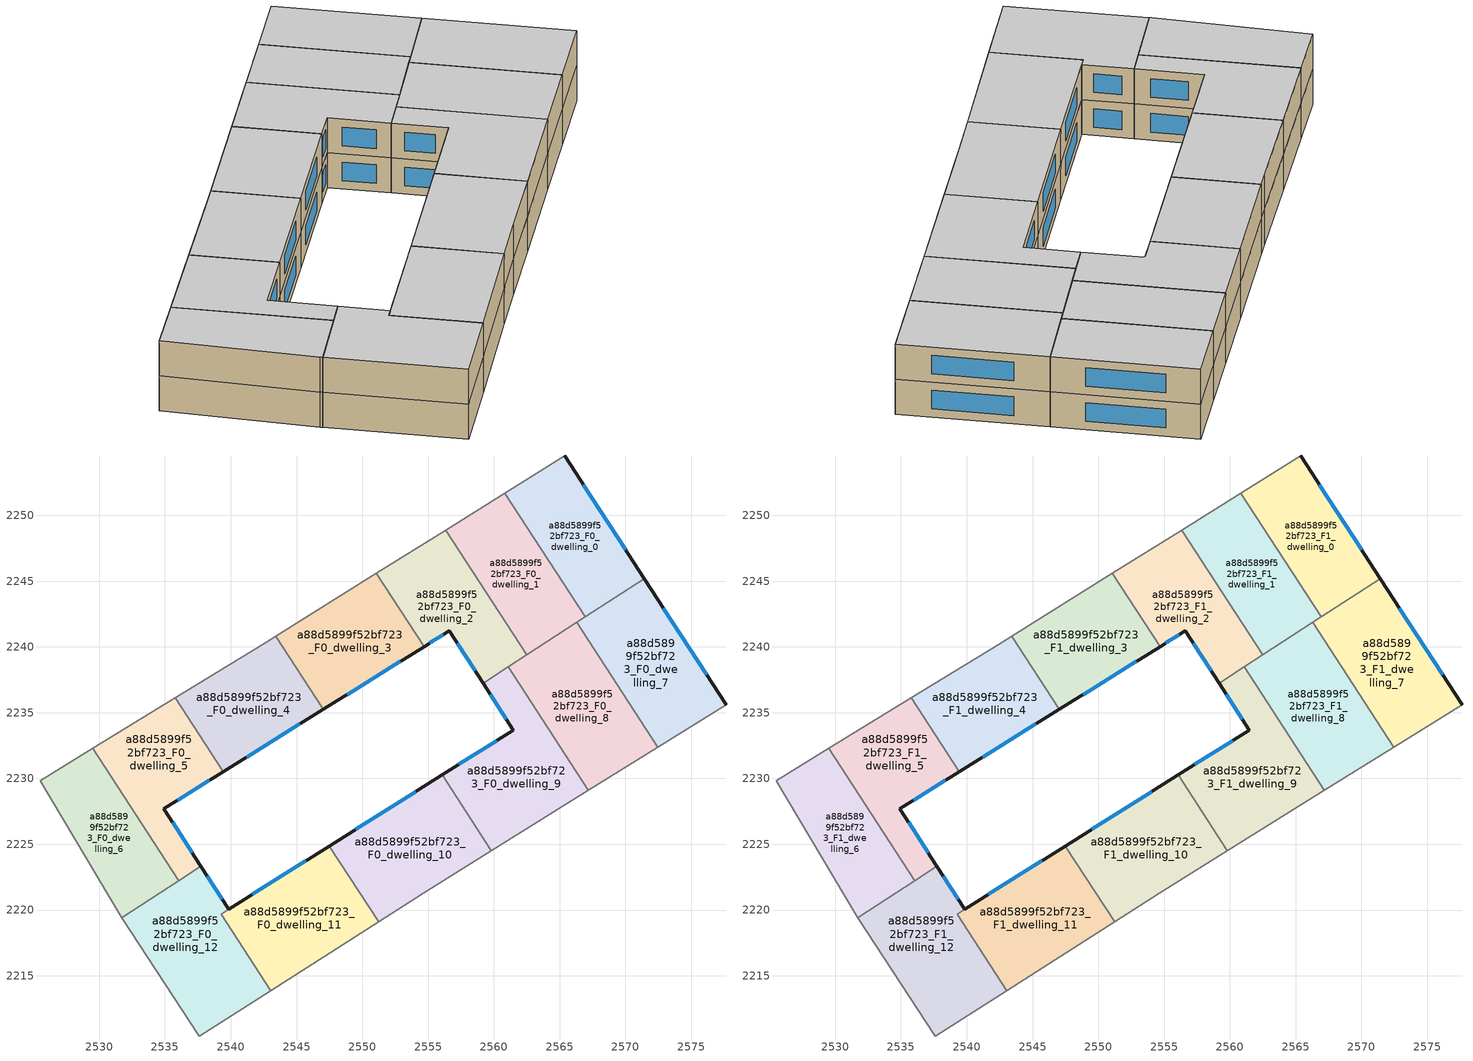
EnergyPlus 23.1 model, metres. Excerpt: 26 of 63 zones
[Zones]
a88d5899f52bf723_F0_dwelling_0
 floor ground (EU_floor_Construction): 2565.38,2254.52 2571.43,2245.2 2566.94,2242.29 2560.84,2251.68 z0
 wall outside (EU_wall_Construction): 2571.43,2245.2 2565.38,2254.52 z0:3
 wall to a88d5899f52bf723_F0_dwelling_1 (EU_wall_Construction): 2560.84,2251.68 2566.94,2242.29 z0:3
 wall adiabatic (EU_wall_Construction): 2565.38,2254.52 2560.84,2251.68 z0:3
 wall to a88d5899f52bf723_F0_dwelling_7 (EU_wall_Construction): 2566.94,2242.29 2571.43,2245.2 z0:3
 window (EU_Window_Construction): 2570.01,2247.39 2566.8,2252.33 z0.7:2.3
a88d5899f52bf723_F0_dwelling_1
 floor ground (EU_floor_Construction): 2560.84,2251.68 2566.94,2242.29 2562.49,2239.4 2556.34,2248.88 z0
 wall to a88d5899f52bf723_F0_dwelling_2 (EU_wall_Construction): 2556.34,2248.88 2562.49,2239.4 z0:3
 wall adiabatic (EU_wall_Construction): 2560.84,2251.68 2556.34,2248.88 z0:3
 wall to a88d5899f52bf723_F0_dwelling_8 (EU_wall_Construction): 2562.49,2239.4 2566.28,2241.86 z0:3
 wall to a88d5899f52bf723_F0_dwelling_7 (EU_wall_Construction): 2566.28,2241.86 2566.94,2242.28 z0:3
a88d5899f52bf723_F0_dwelling_10
 floor ground (EU_floor_Construction): 2556.07,2230.27 2559.81,2224.5 2554.63,2221.26 2551.23,2219.1 2547.48,2224.87 z0
 wall outside (EU_wall_Construction): 2556.07,2230.27 2547.48,2224.87 z0:3
 wall adiabatic (EU_wall_Construction): 2551.23,2219.1 2554.63,2221.26 2559.81,2224.5 z0:3
 wall to a88d5899f52bf723_F0_dwelling_11 (EU_wall_Construction): 2547.48,2224.87 2551.23,2219.1 z0:3
 wall to a88d5899f52bf723_F0_dwelling_9 (EU_wall_Construction): 2559.81,2224.5 2556.07,2230.27 z0:3
 window (EU_Window_Construction): 2554.05,2229 2549.5,2226.14 z0.7:2.3
a88d5899f52bf723_F0_dwelling_11
 floor ground (EU_floor_Construction): 2547.48,2224.87 2551.23,2219.1 2543.05,2213.88 2539.27,2219.7 z0
 wall outside (EU_wall_Construction): 2547.48,2224.87 2539.84,2220.06 z0:3
 wall adiabatic (EU_wall_Construction): 2543.05,2213.88 2551.23,2219.1 z0:3
 wall to a88d5899f52bf723_F0_dwelling_12 (EU_wall_Construction): 2539.84,2220.06 2539.27,2219.7 2543.05,2213.88 z0:3
 window (EU_Window_Construction): 2545.69,2223.74 2541.63,2221.19 z0.7:2.3
a88d5899f52bf723_F0_dwelling_12
 floor ground (EU_floor_Construction): 2539.84,2220.06 2539.27,2219.7 2543.05,2213.88 2537.62,2210.42 2531.73,2219.42 2537.74,2223.32 z0
 wall outside (EU_wall_Construction): 2539.84,2220.06 2537.74,2223.32 z0:3
 wall adiabatic (EU_wall_Construction): 2531.73,2219.42 2537.62,2210.42 2543.05,2213.88 z0:3
 wall to a88d5899f52bf723_F0_dwelling_6 (EU_wall_Construction): 2536.07,2222.24 2531.73,2219.42 z0:3
 wall to a88d5899f52bf723_F0_dwelling_5 (EU_wall_Construction): 2537.74,2223.32 2536.07,2222.24 z0:3
 window (EU_Window_Construction): 2539.34,2220.82 2538.23,2222.56 z0.7:2.3
a88d5899f52bf723_F0_dwelling_2
 floor ground (EU_floor_Construction): 2556.34,2248.88 2562.49,2239.4 2559.17,2237.24 2556.6,2241.22 2554.69,2240.03 2551.08,2245.59 z0
 wall outside (EU_wall_Construction): 2554.69,2240.03 2556.6,2241.22 2559.17,2237.24 z0:3
 wall to a88d5899f52bf723_F0_dwelling_3 (EU_wall_Construction): 2551.08,2245.59 2554.69,2240.03 z0:3
 wall adiabatic (EU_wall_Construction): 2556.34,2248.88 2551.08,2245.59 z0:3
 wall to a88d5899f52bf723_F0_dwelling_9 (EU_wall_Construction): 2559.17,2237.24 2561.09,2238.48 z0:3
 wall to a88d5899f52bf723_F0_dwelling_8 (EU_wall_Construction): 2561.09,2238.48 2562.49,2239.4 z0:3
 window (EU_Window_Construction): 2557.2,2240.28 2558.57,2238.17 / 2555.14,2240.31 2556.15,2240.94 z0.7:2.3
a88d5899f52bf723_F0_dwelling_3
 floor ground (EU_floor_Construction): 2551.08,2245.59 2554.69,2240.03 2547.05,2235.26 2543.44,2240.82 z0
 wall outside (EU_wall_Construction): 2547.05,2235.26 2554.69,2240.03 z0:3
 wall to a88d5899f52bf723_F0_dwelling_4 (EU_wall_Construction): 2543.44,2240.82 2547.05,2235.26 z0:3
 wall adiabatic (EU_wall_Construction): 2551.08,2245.59 2543.44,2240.82 z0:3
 window (EU_Window_Construction): 2548.84,2236.38 2552.89,2238.91 z0.7:2.3
a88d5899f52bf723_F0_dwelling_4
 floor ground (EU_floor_Construction): 2543.44,2240.82 2547.05,2235.26 2539.43,2230.51 2535.79,2236.13 2542.39,2240.17 z0
 wall outside (EU_wall_Construction): 2539.43,2230.51 2547.05,2235.26 z0:3
 wall to a88d5899f52bf723_F0_dwelling_5 (EU_wall_Construction): 2535.79,2236.13 2539.43,2230.51 z0:3
 wall adiabatic (EU_wall_Construction): 2543.44,2240.82 2542.39,2240.17 2535.79,2236.13 z0:3
 window (EU_Window_Construction): 2541.22,2231.63 2545.26,2234.15 z0.7:2.3
a88d5899f52bf723_F0_dwelling_5
 floor ground (EU_floor_Construction): 2535.79,2236.13 2539.43,2230.51 2534.92,2227.7 2537.74,2223.32 2536.07,2222.24 2529.53,2232.3 z0
 wall outside (EU_wall_Construction): 2537.74,2223.32 2534.92,2227.7 2539.43,2230.51 z0:3
 wall to a88d5899f52bf723_F0_dwelling_6 (EU_wall_Construction): 2529.53,2232.3 2536.07,2222.24 z0:3
 wall adiabatic (EU_wall_Construction): 2535.79,2236.13 2529.53,2232.3 z0:3
 window (EU_Window_Construction): 2537.07,2224.35 2535.58,2226.67 / 2535.98,2228.36 2538.37,2229.85 z0.7:2.3
a88d5899f52bf723_F0_dwelling_6
 floor ground (EU_floor_Construction): 2529.53,2232.3 2536.07,2222.24 2531.73,2219.42 2531.62,2219.59 2525.51,2229.84 z0
 wall adiabatic (EU_wall_Construction): 2529.53,2232.3 2525.51,2229.84 2531.62,2219.59 2531.73,2219.42 z0:3
a88d5899f52bf723_F0_dwelling_7
 floor ground (EU_floor_Construction): 2571.43,2245.2 2577.64,2235.62 2572.44,2232.37 2566.28,2241.86 z0
 wall outside (EU_wall_Construction): 2577.64,2235.62 2571.43,2245.2 z0:3
 wall to a88d5899f52bf723_F0_dwelling_8 (EU_wall_Construction): 2566.28,2241.86 2572.44,2232.37 z0:3
 wall adiabatic (EU_wall_Construction): 2572.44,2232.37 2577.64,2235.62 z0:3
 window (EU_Window_Construction): 2576.18,2237.87 2572.88,2242.95 z0.7:2.3
a88d5899f52bf723_F0_dwelling_8
 floor ground (EU_floor_Construction): 2566.28,2241.86 2572.44,2232.37 2567.18,2229.09 2561.09,2238.48 z0
 wall adiabatic (EU_wall_Construction): 2567.18,2229.09 2572.44,2232.37 z0:3
 wall to a88d5899f52bf723_F0_dwelling_9 (EU_wall_Construction): 2561.09,2238.48 2567.18,2229.09 z0:3
a88d5899f52bf723_F0_dwelling_9
 floor ground (EU_floor_Construction): 2561.09,2238.48 2567.18,2229.09 2559.81,2224.5 2556.07,2230.27 2561.48,2233.68 2559.17,2237.24 z0
 wall outside (EU_wall_Construction): 2559.17,2237.24 2561.48,2233.68 2556.07,2230.27 z0:3
 wall adiabatic (EU_wall_Construction): 2559.81,2224.5 2567.18,2229.09 z0:3
 window (EU_Window_Construction): 2560.21,2232.88 2557.34,2231.07 / 2559.72,2236.4 2560.94,2234.52 z0.7:2.3
a88d5899f52bf723_F1_dwelling_0
 floor to a88d5899f52bf723_F0_dwelling_0 (EU_floor_Construction): 2565.38,2254.52 2571.43,2245.2 2566.94,2242.29 2560.84,2251.68 z3
 wall outside (EU_wall_Construction): 2571.43,2245.2 2565.38,2254.52 z3:6
 wall to a88d5899f52bf723_F1_dwelling_1 (EU_wall_Construction): 2560.84,2251.68 2566.94,2242.29 z3:6
 wall adiabatic (EU_wall_Construction): 2565.38,2254.52 2560.84,2251.68 z3:6
 wall to a88d5899f52bf723_F1_dwelling_7 (EU_wall_Construction): 2566.94,2242.29 2571.43,2245.2 z3:6
 window (EU_Window_Construction): 2570.01,2247.39 2566.8,2252.33 z3.7:5.3
 ceiling to a88d5899f52bf723_F2_dwelling_0 (EU_floor_Construction): 2571.43,2245.2 2565.38,2254.52 2560.84,2251.68 2566.94,2242.29 z6
a88d5899f52bf723_F1_dwelling_1
 floor to a88d5899f52bf723_F0_dwelling_1 (EU_floor_Construction): 2560.84,2251.68 2566.94,2242.29 2562.49,2239.4 2556.34,2248.88 z3
 wall to a88d5899f52bf723_F1_dwelling_2 (EU_wall_Construction): 2556.34,2248.88 2562.49,2239.4 z3:6
 wall adiabatic (EU_wall_Construction): 2560.84,2251.68 2556.34,2248.88 z3:6
 wall to a88d5899f52bf723_F1_dwelling_8 (EU_wall_Construction): 2562.49,2239.4 2566.28,2241.86 z3:6
 wall to a88d5899f52bf723_F1_dwelling_7 (EU_wall_Construction): 2566.28,2241.86 2566.94,2242.28 z3:6
 ceiling to a88d5899f52bf723_F2_dwelling_1 (EU_floor_Construction): 2566.94,2242.29 2560.84,2251.68 2556.34,2248.88 2562.49,2239.4 z6
a88d5899f52bf723_F1_dwelling_10
 floor to a88d5899f52bf723_F0_dwelling_10 (EU_floor_Construction): 2556.07,2230.27 2559.81,2224.5 2554.63,2221.26 2551.23,2219.1 2547.48,2224.87 z3
 wall outside (EU_wall_Construction): 2556.07,2230.27 2547.48,2224.87 z3:6
 wall adiabatic (EU_wall_Construction): 2551.23,2219.1 2554.63,2221.26 2559.81,2224.5 z3:6
 wall to a88d5899f52bf723_F1_dwelling_11 (EU_wall_Construction): 2547.48,2224.87 2551.23,2219.1 z3:6
 wall to a88d5899f52bf723_F1_dwelling_9 (EU_wall_Construction): 2559.81,2224.5 2556.07,2230.27 z3:6
 window (EU_Window_Construction): 2554.05,2229 2549.5,2226.14 z3.7:5.3
 ceiling to a88d5899f52bf723_F2_dwelling_10 (EU_floor_Construction): 2559.81,2224.5 2556.07,2230.27 2547.48,2224.87 2551.23,2219.1 2554.63,2221.26 z6
a88d5899f52bf723_F1_dwelling_11
 floor to a88d5899f52bf723_F0_dwelling_11 (EU_floor_Construction): 2547.48,2224.87 2551.23,2219.1 2543.05,2213.88 2539.27,2219.7 z3
 wall outside (EU_wall_Construction): 2547.48,2224.87 2539.84,2220.06 z3:6
 wall adiabatic (EU_wall_Construction): 2543.05,2213.88 2551.23,2219.1 z3:6
 wall to a88d5899f52bf723_F1_dwelling_12 (EU_wall_Construction): 2539.84,2220.06 2539.27,2219.7 2543.05,2213.88 z3:6
 window (EU_Window_Construction): 2545.69,2223.74 2541.63,2221.19 z3.7:5.3
 ceiling to a88d5899f52bf723_F2_dwelling_11 (EU_floor_Construction): 2551.23,2219.1 2547.48,2224.87 2539.27,2219.7 2543.05,2213.88 z6
a88d5899f52bf723_F1_dwelling_12
 floor to a88d5899f52bf723_F0_dwelling_12 (EU_floor_Construction): 2539.84,2220.06 2539.27,2219.7 2543.05,2213.88 2537.62,2210.42 2531.73,2219.42 2537.74,2223.32 z3
 wall outside (EU_wall_Construction): 2539.84,2220.06 2537.74,2223.32 z3:6
 wall adiabatic (EU_wall_Construction): 2531.73,2219.42 2537.62,2210.42 2543.05,2213.88 z3:6
 wall to a88d5899f52bf723_F1_dwelling_6 (EU_wall_Construction): 2536.07,2222.24 2531.73,2219.42 z3:6
 wall to a88d5899f52bf723_F1_dwelling_5 (EU_wall_Construction): 2537.74,2223.32 2536.07,2222.24 z3:6
 window (EU_Window_Construction): 2539.34,2220.82 2538.23,2222.56 z3.7:5.3
 ceiling to a88d5899f52bf723_F2_dwelling_12 (EU_floor_Construction): 2543.05,2213.88 2539.27,2219.7 2539.84,2220.06 2537.74,2223.32 2531.73,2219.42 2537.62,2210.42 z6
a88d5899f52bf723_F1_dwelling_2
 floor to a88d5899f52bf723_F0_dwelling_2 (EU_floor_Construction): 2556.34,2248.88 2562.49,2239.4 2559.17,2237.24 2556.6,2241.22 2554.69,2240.03 2551.08,2245.59 z3
 wall outside (EU_wall_Construction): 2554.69,2240.03 2556.6,2241.22 2559.17,2237.24 z3:6
 wall to a88d5899f52bf723_F1_dwelling_3 (EU_wall_Construction): 2551.08,2245.59 2554.69,2240.03 z3:6
 wall adiabatic (EU_wall_Construction): 2556.34,2248.88 2551.08,2245.59 z3:6
 wall to a88d5899f52bf723_F1_dwelling_9 (EU_wall_Construction): 2559.17,2237.24 2561.09,2238.48 z3:6
 wall to a88d5899f52bf723_F1_dwelling_8 (EU_wall_Construction): 2561.09,2238.48 2562.49,2239.4 z3:6
 window (EU_Window_Construction): 2557.2,2240.28 2558.57,2238.17 / 2555.14,2240.31 2556.15,2240.94 z3.7:5.3
 ceiling to a88d5899f52bf723_F2_dwelling_2 (EU_floor_Construction): 2562.49,2239.4 2556.34,2248.88 2551.08,2245.59 2554.69,2240.03 2556.6,2241.22 2559.17,2237.24 z6
a88d5899f52bf723_F1_dwelling_3
 floor to a88d5899f52bf723_F0_dwelling_3 (EU_floor_Construction): 2551.08,2245.59 2554.69,2240.03 2547.05,2235.26 2543.44,2240.82 z3
 wall outside (EU_wall_Construction): 2547.05,2235.26 2554.69,2240.03 z3:6
 wall to a88d5899f52bf723_F1_dwelling_4 (EU_wall_Construction): 2543.44,2240.82 2547.05,2235.26 z3:6
 wall adiabatic (EU_wall_Construction): 2551.08,2245.59 2543.44,2240.82 z3:6
 window (EU_Window_Construction): 2548.84,2236.38 2552.89,2238.91 z3.7:5.3
 ceiling to a88d5899f52bf723_F2_dwelling_3 (EU_floor_Construction): 2554.69,2240.03 2551.08,2245.59 2543.44,2240.82 2547.05,2235.26 z6
a88d5899f52bf723_F1_dwelling_4
 floor to a88d5899f52bf723_F0_dwelling_4 (EU_floor_Construction): 2543.44,2240.82 2547.05,2235.26 2539.43,2230.51 2535.79,2236.13 2542.39,2240.17 z3
 wall outside (EU_wall_Construction): 2539.43,2230.51 2547.05,2235.26 z3:6
 wall to a88d5899f52bf723_F1_dwelling_5 (EU_wall_Construction): 2535.79,2236.13 2539.43,2230.51 z3:6
 wall adiabatic (EU_wall_Construction): 2543.44,2240.82 2542.39,2240.17 2535.79,2236.13 z3:6
 window (EU_Window_Construction): 2541.22,2231.63 2545.26,2234.15 z3.7:5.3
 ceiling to a88d5899f52bf723_F2_dwelling_4 (EU_floor_Construction): 2547.05,2235.26 2543.44,2240.82 2542.39,2240.17 2535.79,2236.13 2539.43,2230.51 z6
a88d5899f52bf723_F1_dwelling_5
 floor to a88d5899f52bf723_F0_dwelling_5 (EU_floor_Construction): 2535.79,2236.13 2539.43,2230.51 2534.92,2227.7 2537.74,2223.32 2536.07,2222.24 2529.53,2232.3 z3
 wall outside (EU_wall_Construction): 2537.74,2223.32 2534.92,2227.7 2539.43,2230.51 z3:6
 wall to a88d5899f52bf723_F1_dwelling_6 (EU_wall_Construction): 2529.53,2232.3 2536.07,2222.24 z3:6
 wall adiabatic (EU_wall_Construction): 2535.79,2236.13 2529.53,2232.3 z3:6
 window (EU_Window_Construction): 2537.07,2224.35 2535.58,2226.67 / 2535.98,2228.36 2538.37,2229.85 z3.7:5.3
 ceiling to a88d5899f52bf723_F2_dwelling_5 (EU_floor_Construction): 2537.74,2223.32 2534.92,2227.7 2539.43,2230.51 2535.79,2236.13 2529.53,2232.3 2536.07,2222.24 z6
a88d5899f52bf723_F1_dwelling_6
 floor to a88d5899f52bf723_F0_dwelling_6 (EU_floor_Construction): 2529.53,2232.3 2536.07,2222.24 2531.73,2219.42 2531.62,2219.59 2525.51,2229.84 z3
 wall adiabatic (EU_wall_Construction): 2529.53,2232.3 2525.51,2229.84 2531.62,2219.59 2531.73,2219.42 z3:6
 ceiling to a88d5899f52bf723_F2_dwelling_6 (EU_floor_Construction): 2536.07,2222.24 2529.53,2232.3 2525.51,2229.84 2531.62,2219.59 2531.73,2219.42 z6
a88d5899f52bf723_F1_dwelling_7
 floor to a88d5899f52bf723_F0_dwelling_7 (EU_floor_Construction): 2571.43,2245.2 2577.64,2235.62 2572.44,2232.37 2566.28,2241.86 z3
 wall outside (EU_wall_Construction): 2577.64,2235.62 2571.43,2245.2 z3:6
 wall to a88d5899f52bf723_F1_dwelling_8 (EU_wall_Construction): 2566.28,2241.86 2572.44,2232.37 z3:6
 wall adiabatic (EU_wall_Construction): 2572.44,2232.37 2577.64,2235.62 z3:6
 window (EU_Window_Construction): 2576.18,2237.87 2572.88,2242.95 z3.7:5.3
 ceiling to a88d5899f52bf723_F2_dwelling_7 (EU_floor_Construction): 2577.64,2235.62 2571.43,2245.2 2566.28,2241.86 2572.44,2232.37 z6
a88d5899f52bf723_F1_dwelling_8
 floor to a88d5899f52bf723_F0_dwelling_8 (EU_floor_Construction): 2566.28,2241.86 2572.44,2232.37 2567.18,2229.09 2561.09,2238.48 z3
 wall adiabatic (EU_wall_Construction): 2567.18,2229.09 2572.44,2232.37 z3:6
 wall to a88d5899f52bf723_F1_dwelling_9 (EU_wall_Construction): 2561.09,2238.48 2567.18,2229.09 z3:6
 ceiling to a88d5899f52bf723_F2_dwelling_8 (EU_floor_Construction): 2572.44,2232.37 2566.28,2241.86 2561.09,2238.48 2567.18,2229.09 z6
a88d5899f52bf723_F1_dwelling_9
 floor to a88d5899f52bf723_F0_dwelling_9 (EU_floor_Construction): 2561.09,2238.48 2567.18,2229.09 2559.81,2224.5 2556.07,2230.27 2561.48,2233.68 2559.17,2237.24 z3
 wall outside (EU_wall_Construction): 2559.17,2237.24 2561.48,2233.68 2556.07,2230.27 z3:6
 wall adiabatic (EU_wall_Construction): 2559.81,2224.5 2567.18,2229.09 z3:6
 window (EU_Window_Construction): 2560.21,2232.88 2557.34,2231.07 / 2559.72,2236.4 2560.94,2234.52 z3.7:5.3
 ceiling to a88d5899f52bf723_F2_dwelling_9 (EU_floor_Construction): 2567.18,2229.09 2561.09,2238.48 2559.17,2237.24 2561.48,2233.68 2556.07,2230.27 2559.81,2224.5 z6
[Building]
EU S2 Campaign: North Axis=0; Terrain=City; Solar Distribution=FullExterior
[Site:Location]
Budapest.Ferenc.Liszt.Intl.AP: Latitude=47.437; Longitude=19.256; Time Zone=1; Elevation=185
[SizingPeriod:WeatherFileDays]
AnnualSizingPeriod: Begin Month=1; Begin Day of Month=1; End Month=12; End Day of Month=31; Day of Week for Start Day=Monday; Use Weather File Daylight Saving Period=No; Use Weather File Rain and Snow Indicators=No
[MATERIAL]
EU_InternalMass_Material: Roughness=MediumRough; Thickness=0.1; Conductivity=1; Density=1800; Specific Heat=900; Thermal Absorptance=0.9; Solar Absorptance=0.7; Visible Absorptance=0.7
[MATERIAL:NOMASS] Roughness=MediumRough; Thermal Absorptance=0.9; Solar Absorptance=0.7; Visible Absorptance=0.7
Name | Thermal Resistance
EU_wall_NoMass | 0.832559
EU_floor_NoMass | 0.872794
[WINDOWMATERIAL:SIMPLEGLAZINGSYSTEM]
EU_Window_SimpleGlazing: UFactor=2.79869; Solar Heat Gain Coefficient=0.75; Visible Transmittance=0.75
[CONSTRUCTION]
EU_wall_Construction: EU_wall_NoMass
EU_floor_Construction: EU_floor_NoMass
EU_Window_Construction: EU_Window_SimpleGlazing
EU_InternalMass_Construction: EU_InternalMass_Material
[ZONE] Type=1; Multiplier=1; Ceiling Height=autocalculate; Floor Area=autocalculate; Part of Total Floor Area=Yes
Name | Volume
a88d5899f52bf723_F0_dwelling_0; a88d5899f52bf723_F1_dwelling_0 | 179.175
a88d5899f52bf723_F0_dwelling_1; a88d5899f52bf723_F1_dwelling_1; a88d5899f52bf723_F0_dwelling_5; a88d5899f52bf723_F1_dwelling_5 | 179.138
a88d5899f52bf723_F0_dwelling_10; a88d5899f52bf723_F1_dwelling_10 | 209.006
a88d5899f52bf723_F0_dwelling_11; a88d5899f52bf723_F1_dwelling_11 | 201.1875
a88d5899f52bf723_F0_dwelling_12; a88d5899f52bf723_F1_dwelling_12 | 216.888
a88d5899f52bf723_F0_dwelling_2; a88d5899f52bf723_F1_dwelling_2 | 179.147
a88d5899f52bf723_F0_dwelling_3; a88d5899f52bf723_F1_dwelling_3 | 179.156
a88d5899f52bf723_F0_dwelling_4; a88d5899f52bf723_F1_dwelling_4 | 179.145
a88d5899f52bf723_F0_dwelling_6; a88d5899f52bf723_F1_dwelling_6 | 179.183
a88d5899f52bf723_F0_dwelling_7; a88d5899f52bf723_F1_dwelling_7 | 209.018
a88d5899f52bf723_F0_dwelling_8; a88d5899f52bf723_F1_dwelling_8 | 209.004
a88d5899f52bf723_F0_dwelling_9; a88d5899f52bf723_F1_dwelling_9 | 209.046
[INTERNALMASS] Construction=EU_InternalMass_Construction
Name | Zone or ZoneList | Surface Area
a88d5899f52bf723_F0_dwelling_0_EU_InternalMass | a88d5899f52bf723_F0_dwelling_0 | 59.7249
a88d5899f52bf723_F0_dwelling_1_EU_InternalMass | a88d5899f52bf723_F0_dwelling_1 | 59.7125
a88d5899f52bf723_F0_dwelling_2_EU_InternalMass | a88d5899f52bf723_F0_dwelling_2 | 59.7154
a88d5899f52bf723_F0_dwelling_3_EU_InternalMass | a88d5899f52bf723_F0_dwelling_3 | 59.7184
a88d5899f52bf723_F0_dwelling_4_EU_InternalMass | a88d5899f52bf723_F0_dwelling_4 | 59.7152
a88d5899f52bf723_F0_dwelling_5_EU_InternalMass | a88d5899f52bf723_F0_dwelling_5 | 59.7128
a88d5899f52bf723_F0_dwelling_6_EU_InternalMass | a88d5899f52bf723_F0_dwelling_6 | 59.7277
a88d5899f52bf723_F0_dwelling_7_EU_InternalMass | a88d5899f52bf723_F0_dwelling_7 | 69.6726
a88d5899f52bf723_F0_dwelling_8_EU_InternalMass | a88d5899f52bf723_F0_dwelling_8 | 69.6707
a88d5899f52bf723_F0_dwelling_9_EU_InternalMass | a88d5899f52bf723_F0_dwelling_9 | 69.6821
a88d5899f52bf723_F0_dwelling_10_EU_InternalMass | a88d5899f52bf723_F0_dwelling_10 | 69.6689
a88d5899f52bf723_F0_dwelling_11_EU_InternalMass | a88d5899f52bf723_F0_dwelling_11 | 67.0625
a88d5899f52bf723_F0_dwelling_12_EU_InternalMass | a88d5899f52bf723_F0_dwelling_12 | 72.2962
a88d5899f52bf723_F1_dwelling_0_EU_InternalMass | a88d5899f52bf723_F1_dwelling_0 | 59.7249
a88d5899f52bf723_F1_dwelling_1_EU_InternalMass | a88d5899f52bf723_F1_dwelling_1 | 59.7125
a88d5899f52bf723_F1_dwelling_2_EU_InternalMass | a88d5899f52bf723_F1_dwelling_2 | 59.7154
a88d5899f52bf723_F1_dwelling_3_EU_InternalMass | a88d5899f52bf723_F1_dwelling_3 | 59.7184
a88d5899f52bf723_F1_dwelling_4_EU_InternalMass | a88d5899f52bf723_F1_dwelling_4 | 59.7152
a88d5899f52bf723_F1_dwelling_5_EU_InternalMass | a88d5899f52bf723_F1_dwelling_5 | 59.7128
a88d5899f52bf723_F1_dwelling_6_EU_InternalMass | a88d5899f52bf723_F1_dwelling_6 | 59.7277
a88d5899f52bf723_F1_dwelling_7_EU_InternalMass | a88d5899f52bf723_F1_dwelling_7 | 69.6726
a88d5899f52bf723_F1_dwelling_8_EU_InternalMass | a88d5899f52bf723_F1_dwelling_8 | 69.6707
a88d5899f52bf723_F1_dwelling_9_EU_InternalMass | a88d5899f52bf723_F1_dwelling_9 | 69.6821
a88d5899f52bf723_F1_dwelling_10_EU_InternalMass | a88d5899f52bf723_F1_dwelling_10 | 69.6689
a88d5899f52bf723_F1_dwelling_11_EU_InternalMass | a88d5899f52bf723_F1_dwelling_11 | 67.0625
a88d5899f52bf723_F1_dwelling_12_EU_InternalMass | a88d5899f52bf723_F1_dwelling_12 | 72.2962
[OTHEREQUIPMENT] Fuel Type=Electricity; Design Level Calculation Method=Watts/Area; Power per Zone Floor Area=1; Fraction Latent=0; Fraction Radiant=0; Fraction Lost=0; Carbon Dioxide Generation Rate=0; EndUse Subcategory=EU_Step8_InternalGains
Name | Zone or ZoneList or Space or SpaceList | Schedule
EU_Step8_InternalGain_a88d5899f52bf723_F0_dwelling_0_f000 | a88d5899f52bf723_F0_dwelling_0 | EU_Step8_GainSchedule_a88d5899f52bf723_F0_dwelling_0_f000
EU_Step8_InternalGain_a88d5899f52bf723_F0_dwelling_1_f000 | a88d5899f52bf723_F0_dwelling_1 | EU_Step8_GainSchedule_a88d5899f52bf723_F0_dwelling_1_f000
EU_Step8_InternalGain_a88d5899f52bf723_F0_dwelling_2_f000 | a88d5899f52bf723_F0_dwelling_2 | EU_Step8_GainSchedule_a88d5899f52bf723_F0_dwelling_2_f000
EU_Step8_InternalGain_a88d5899f52bf723_F0_dwelling_3_f000 | a88d5899f52bf723_F0_dwelling_3 | EU_Step8_GainSchedule_a88d5899f52bf723_F0_dwelling_3_f000
EU_Step8_InternalGain_a88d5899f52bf723_F0_dwelling_4_f000 | a88d5899f52bf723_F0_dwelling_4 | EU_Step8_GainSchedule_a88d5899f52bf723_F0_dwelling_4_f000
EU_Step8_InternalGain_a88d5899f52bf723_F0_dwelling_5_f000 | a88d5899f52bf723_F0_dwelling_5 | EU_Step8_GainSchedule_a88d5899f52bf723_F0_dwelling_5_f000
EU_Step8_InternalGain_a88d5899f52bf723_F0_dwelling_6_f000 | a88d5899f52bf723_F0_dwelling_6 | EU_Step8_GainSchedule_a88d5899f52bf723_F0_dwelling_6_f000
EU_Step8_InternalGain_a88d5899f52bf723_F0_dwelling_7_f000 | a88d5899f52bf723_F0_dwelling_7 | EU_Step8_GainSchedule_a88d5899f52bf723_F0_dwelling_7_f000
EU_Step8_InternalGain_a88d5899f52bf723_F0_dwelling_8_f000 | a88d5899f52bf723_F0_dwelling_8 | EU_Step8_GainSchedule_a88d5899f52bf723_F0_dwelling_8_f000
EU_Step8_InternalGain_a88d5899f52bf723_F0_dwelling_9_f000 | a88d5899f52bf723_F0_dwelling_9 | EU_Step8_GainSchedule_a88d5899f52bf723_F0_dwelling_9_f000
EU_Step8_InternalGain_a88d5899f52bf723_F0_dwelling_10_f000 | a88d5899f52bf723_F0_dwelling_10 | EU_Step8_GainSchedule_a88d5899f52bf723_F0_dwelling_10_f000
EU_Step8_InternalGain_a88d5899f52bf723_F0_dwelling_11_f000 | a88d5899f52bf723_F0_dwelling_11 | EU_Step8_GainSchedule_a88d5899f52bf723_F0_dwelling_11_f000
EU_Step8_InternalGain_a88d5899f52bf723_F0_dwelling_12_f000 | a88d5899f52bf723_F0_dwelling_12 | EU_Step8_GainSchedule_a88d5899f52bf723_F0_dwelling_12_f000
EU_Step8_InternalGain_a88d5899f52bf723_F1_dwelling_0_f000 | a88d5899f52bf723_F1_dwelling_0 | EU_Step8_GainSchedule_a88d5899f52bf723_F1_dwelling_0_f000
EU_Step8_InternalGain_a88d5899f52bf723_F1_dwelling_1_f000 | a88d5899f52bf723_F1_dwelling_1 | EU_Step8_GainSchedule_a88d5899f52bf723_F1_dwelling_1_f000
EU_Step8_InternalGain_a88d5899f52bf723_F1_dwelling_2_f000 | a88d5899f52bf723_F1_dwelling_2 | EU_Step8_GainSchedule_a88d5899f52bf723_F1_dwelling_2_f000
EU_Step8_InternalGain_a88d5899f52bf723_F1_dwelling_3_f000 | a88d5899f52bf723_F1_dwelling_3 | EU_Step8_GainSchedule_a88d5899f52bf723_F1_dwelling_3_f000
EU_Step8_InternalGain_a88d5899f52bf723_F1_dwelling_4_f000 | a88d5899f52bf723_F1_dwelling_4 | EU_Step8_GainSchedule_a88d5899f52bf723_F1_dwelling_4_f000
EU_Step8_InternalGain_a88d5899f52bf723_F1_dwelling_5_f000 | a88d5899f52bf723_F1_dwelling_5 | EU_Step8_GainSchedule_a88d5899f52bf723_F1_dwelling_5_f000
EU_Step8_InternalGain_a88d5899f52bf723_F1_dwelling_6_f000 | a88d5899f52bf723_F1_dwelling_6 | EU_Step8_GainSchedule_a88d5899f52bf723_F1_dwelling_6_f000
EU_Step8_InternalGain_a88d5899f52bf723_F1_dwelling_7_f000 | a88d5899f52bf723_F1_dwelling_7 | EU_Step8_GainSchedule_a88d5899f52bf723_F1_dwelling_7_f000
EU_Step8_InternalGain_a88d5899f52bf723_F1_dwelling_8_f000 | a88d5899f52bf723_F1_dwelling_8 | EU_Step8_GainSchedule_a88d5899f52bf723_F1_dwelling_8_f000
EU_Step8_InternalGain_a88d5899f52bf723_F1_dwelling_9_f000 | a88d5899f52bf723_F1_dwelling_9 | EU_Step8_GainSchedule_a88d5899f52bf723_F1_dwelling_9_f000
EU_Step8_InternalGain_a88d5899f52bf723_F1_dwelling_10_f000 | a88d5899f52bf723_F1_dwelling_10 | EU_Step8_GainSchedule_a88d5899f52bf723_F1_dwelling_10_f000
EU_Step8_InternalGain_a88d5899f52bf723_F1_dwelling_11_f000 | a88d5899f52bf723_F1_dwelling_11 | EU_Step8_GainSchedule_a88d5899f52bf723_F1_dwelling_11_f000
EU_Step8_InternalGain_a88d5899f52bf723_F1_dwelling_12_f000 | a88d5899f52bf723_F1_dwelling_12 | EU_Step8_GainSchedule_a88d5899f52bf723_F1_dwelling_12_f000
[ZONEVENTILATION:DESIGNFLOWRATE] Schedule=EU_AlwaysOn; Design Flow Rate Calculation Method=AirChanges/Hour; Air Changes per Hour=0.475469; Ventilation Type=Natural; Fan Pressure Rise=0; Fan Total Efficiency=1; Constant Term Coefficient=1; Temperature Term Coefficient=0; Velocity Term Coefficient=0; Velocity Squared Term Coefficient=0; Minimum Indoor Temperature=-100; Maximum Indoor Temperature=100; Delta Temperature=-100; Minimum Outdoor Temperature=-100; Maximum Outdoor Temperature=100; Maximum Wind Speed=40
Name | Zone or ZoneList or Space or SpaceList
EU_ConstantAir_a88d5899f52bf723_F0_dwelling_0 | a88d5899f52bf723_F0_dwelling_0
EU_ConstantAir_a88d5899f52bf723_F0_dwelling_1 | a88d5899f52bf723_F0_dwelling_1
EU_ConstantAir_a88d5899f52bf723_F0_dwelling_2 | a88d5899f52bf723_F0_dwelling_2
EU_ConstantAir_a88d5899f52bf723_F0_dwelling_3 | a88d5899f52bf723_F0_dwelling_3
EU_ConstantAir_a88d5899f52bf723_F0_dwelling_4 | a88d5899f52bf723_F0_dwelling_4
EU_ConstantAir_a88d5899f52bf723_F0_dwelling_5 | a88d5899f52bf723_F0_dwelling_5
EU_ConstantAir_a88d5899f52bf723_F0_dwelling_6 | a88d5899f52bf723_F0_dwelling_6
EU_ConstantAir_a88d5899f52bf723_F0_dwelling_7 | a88d5899f52bf723_F0_dwelling_7
EU_ConstantAir_a88d5899f52bf723_F0_dwelling_8 | a88d5899f52bf723_F0_dwelling_8
EU_ConstantAir_a88d5899f52bf723_F0_dwelling_9 | a88d5899f52bf723_F0_dwelling_9
EU_ConstantAir_a88d5899f52bf723_F0_dwelling_10 | a88d5899f52bf723_F0_dwelling_10
EU_ConstantAir_a88d5899f52bf723_F0_dwelling_11 | a88d5899f52bf723_F0_dwelling_11
EU_ConstantAir_a88d5899f52bf723_F0_dwelling_12 | a88d5899f52bf723_F0_dwelling_12
EU_ConstantAir_a88d5899f52bf723_F1_dwelling_0 | a88d5899f52bf723_F1_dwelling_0
EU_ConstantAir_a88d5899f52bf723_F1_dwelling_1 | a88d5899f52bf723_F1_dwelling_1
EU_ConstantAir_a88d5899f52bf723_F1_dwelling_2 | a88d5899f52bf723_F1_dwelling_2
EU_ConstantAir_a88d5899f52bf723_F1_dwelling_3 | a88d5899f52bf723_F1_dwelling_3
EU_ConstantAir_a88d5899f52bf723_F1_dwelling_4 | a88d5899f52bf723_F1_dwelling_4
EU_ConstantAir_a88d5899f52bf723_F1_dwelling_5 | a88d5899f52bf723_F1_dwelling_5
EU_ConstantAir_a88d5899f52bf723_F1_dwelling_6 | a88d5899f52bf723_F1_dwelling_6
EU_ConstantAir_a88d5899f52bf723_F1_dwelling_7 | a88d5899f52bf723_F1_dwelling_7
EU_ConstantAir_a88d5899f52bf723_F1_dwelling_8 | a88d5899f52bf723_F1_dwelling_8
EU_ConstantAir_a88d5899f52bf723_F1_dwelling_9 | a88d5899f52bf723_F1_dwelling_9
EU_ConstantAir_a88d5899f52bf723_F1_dwelling_10 | a88d5899f52bf723_F1_dwelling_10
EU_ConstantAir_a88d5899f52bf723_F1_dwelling_11 | a88d5899f52bf723_F1_dwelling_11
EU_ConstantAir_a88d5899f52bf723_F1_dwelling_12 | a88d5899f52bf723_F1_dwelling_12
[HVACTEMPLATE:THERMOSTAT] Constant Heating Setpoint=20; Constant Cooling Setpoint=50
EU_HeatOnly_a88d5899f52bf723_F0_dwelling_0; EU_HeatOnly_a88d5899f52bf723_F0_dwelling_1; EU_HeatOnly_a88d5899f52bf723_F0_dwelling_2; EU_HeatOnly_a88d5899f52bf723_F0_dwelling_3; EU_HeatOnly_a88d5899f52bf723_F0_dwelling_4; EU_HeatOnly_a88d5899f52bf723_F0_dwelling_5; EU_HeatOnly_a88d5899f52bf723_F0_dwelling_6; EU_HeatOnly_a88d5899f52bf723_F0_dwelling_7; EU_HeatOnly_a88d5899f52bf723_F0_dwelling_8; EU_HeatOnly_a88d5899f52bf723_F0_dwelling_9; EU_HeatOnly_a88d5899f52bf723_F0_dwelling_10; EU_HeatOnly_a88d5899f52bf723_F0_dwelling_11; EU_HeatOnly_a88d5899f52bf723_F0_dwelling_12; EU_HeatOnly_a88d5899f52bf723_F1_dwelling_0; EU_HeatOnly_a88d5899f52bf723_F1_dwelling_1; EU_HeatOnly_a88d5899f52bf723_F1_dwelling_2; EU_HeatOnly_a88d5899f52bf723_F1_dwelling_3; EU_HeatOnly_a88d5899f52bf723_F1_dwelling_4; EU_HeatOnly_a88d5899f52bf723_F1_dwelling_5; EU_HeatOnly_a88d5899f52bf723_F1_dwelling_6; EU_HeatOnly_a88d5899f52bf723_F1_dwelling_7; EU_HeatOnly_a88d5899f52bf723_F1_dwelling_8; EU_HeatOnly_a88d5899f52bf723_F1_dwelling_9; EU_HeatOnly_a88d5899f52bf723_F1_dwelling_10; EU_HeatOnly_a88d5899f52bf723_F1_dwelling_11; EU_HeatOnly_a88d5899f52bf723_F1_dwelling_12; EU_HeatOnly_a88d5899f52bf723_F2_dwelling_0; EU_HeatOnly_a88d5899f52bf723_F2_dwelling_1; EU_HeatOnly_a88d5899f52bf723_F2_dwelling_2; EU_HeatOnly_a88d5899f52bf723_F2_dwelling_3; EU_HeatOnly_a88d5899f52bf723_F2_dwelling_4; EU_HeatOnly_a88d5899f52bf723_F2_dwelling_5; EU_HeatOnly_a88d5899f52bf723_F2_dwelling_6; EU_HeatOnly_a88d5899f52bf723_F2_dwelling_7; EU_HeatOnly_a88d5899f52bf723_F2_dwelling_8; EU_HeatOnly_a88d5899f52bf723_F2_dwelling_9; EU_HeatOnly_a88d5899f52bf723_F2_dwelling_10; EU_HeatOnly_a88d5899f52bf723_F2_dwelling_11; EU_HeatOnly_a88d5899f52bf723_F2_dwelling_12; EU_HeatOnly_a88d5899f52bf723_F3_dwelling_0; EU_HeatOnly_a88d5899f52bf723_F3_dwelling_1; EU_HeatOnly_a88d5899f52bf723_F3_dwelling_2; EU_HeatOnly_a88d5899f52bf723_F3_dwelling_3; EU_HeatOnly_a88d5899f52bf723_F3_dwelling_4; EU_HeatOnly_a88d5899f52bf723_F3_dwelling_5; EU_HeatOnly_a88d5899f52bf723_F3_dwelling_6; EU_HeatOnly_a88d5899f52bf723_F3_dwelling_7; EU_HeatOnly_a88d5899f52bf723_F3_dwelling_8; EU_HeatOnly_a88d5899f52bf723_F3_dwelling_9; EU_HeatOnly_a88d5899f52bf723_F3_dwelling_10; EU_HeatOnly_a88d5899f52bf723_F3_dwelling_11; EU_HeatOnly_a88d5899f52bf723_F4_dwelling_0; EU_HeatOnly_a88d5899f52bf723_F4_dwelling_1; EU_HeatOnly_a88d5899f52bf723_F4_dwelling_2; EU_HeatOnly_a88d5899f52bf723_F4_dwelling_3; EU_HeatOnly_a88d5899f52bf723_F4_dwelling_4; EU_HeatOnly_a88d5899f52bf723_F4_dwelling_5; EU_HeatOnly_a88d5899f52bf723_F4_dwelling_6; EU_HeatOnly_a88d5899f52bf723_F4_dwelling_7; EU_HeatOnly_a88d5899f52bf723_F4_dwelling_8; EU_HeatOnly_a88d5899f52bf723_F4_dwelling_9; EU_HeatOnly_a88d5899f52bf723_F4_dwelling_10; EU_HeatOnly_a88d5899f52bf723_F4_dwelling_11
[HVACTEMPLATE:ZONE:IDEALLOADSAIRSYSTEM] System Availability Schedule=EU_AlwaysOn; Maximum Heating Supply Air Temperature=50; Minimum Cooling Supply Air Temperature=13; Maximum Heating Supply Air Humidity Ratio=0.0156; Minimum Cooling Supply Air Humidity Ratio=0.0077; Heating Limit=NoLimit; Cooling Limit=NoLimit; Heating Availability Schedule=EU_AlwaysOn; Cooling Availability Schedule=EU_CoolingOff; Dehumidification Control Type=ConstantSensibleHeatRatio; Cooling Sensible Heat Ratio=0.7; Dehumidification Setpoint=60; Humidification Control Type=None; Humidification Setpoint=30; Outdoor Air Method=None; Outdoor Air Flow Rate per Person=0.00944; Outdoor Air Flow Rate per Zone Floor Area=0; Outdoor Air Flow Rate per Zone=0; Demand Controlled Ventilation Type=None; Outdoor Air Economizer Type=NoEconomizer; Heat Recovery Type=None; Sensible Heat Recovery Effectiveness=0.7; Latent Heat Recovery Effectiveness=0.65
Name | Template Thermostat
a88d5899f52bf723_F0_dwelling_0 | EU_HeatOnly_a88d5899f52bf723_F0_dwelling_0
a88d5899f52bf723_F0_dwelling_1 | EU_HeatOnly_a88d5899f52bf723_F0_dwelling_1
a88d5899f52bf723_F0_dwelling_2 | EU_HeatOnly_a88d5899f52bf723_F0_dwelling_2
a88d5899f52bf723_F0_dwelling_3 | EU_HeatOnly_a88d5899f52bf723_F0_dwelling_3
a88d5899f52bf723_F0_dwelling_4 | EU_HeatOnly_a88d5899f52bf723_F0_dwelling_4
a88d5899f52bf723_F0_dwelling_5 | EU_HeatOnly_a88d5899f52bf723_F0_dwelling_5
a88d5899f52bf723_F0_dwelling_6 | EU_HeatOnly_a88d5899f52bf723_F0_dwelling_6
a88d5899f52bf723_F0_dwelling_7 | EU_HeatOnly_a88d5899f52bf723_F0_dwelling_7
a88d5899f52bf723_F0_dwelling_8 | EU_HeatOnly_a88d5899f52bf723_F0_dwelling_8
a88d5899f52bf723_F0_dwelling_9 | EU_HeatOnly_a88d5899f52bf723_F0_dwelling_9
a88d5899f52bf723_F0_dwelling_10 | EU_HeatOnly_a88d5899f52bf723_F0_dwelling_10
a88d5899f52bf723_F0_dwelling_11 | EU_HeatOnly_a88d5899f52bf723_F0_dwelling_11
a88d5899f52bf723_F0_dwelling_12 | EU_HeatOnly_a88d5899f52bf723_F0_dwelling_12
a88d5899f52bf723_F1_dwelling_0 | EU_HeatOnly_a88d5899f52bf723_F1_dwelling_0
a88d5899f52bf723_F1_dwelling_1 | EU_HeatOnly_a88d5899f52bf723_F1_dwelling_1
a88d5899f52bf723_F1_dwelling_2 | EU_HeatOnly_a88d5899f52bf723_F1_dwelling_2
a88d5899f52bf723_F1_dwelling_3 | EU_HeatOnly_a88d5899f52bf723_F1_dwelling_3
a88d5899f52bf723_F1_dwelling_4 | EU_HeatOnly_a88d5899f52bf723_F1_dwelling_4
a88d5899f52bf723_F1_dwelling_5 | EU_HeatOnly_a88d5899f52bf723_F1_dwelling_5
a88d5899f52bf723_F1_dwelling_6 | EU_HeatOnly_a88d5899f52bf723_F1_dwelling_6
a88d5899f52bf723_F1_dwelling_7 | EU_HeatOnly_a88d5899f52bf723_F1_dwelling_7
a88d5899f52bf723_F1_dwelling_8 | EU_HeatOnly_a88d5899f52bf723_F1_dwelling_8
a88d5899f52bf723_F1_dwelling_9 | EU_HeatOnly_a88d5899f52bf723_F1_dwelling_9
a88d5899f52bf723_F1_dwelling_10 | EU_HeatOnly_a88d5899f52bf723_F1_dwelling_10
a88d5899f52bf723_F1_dwelling_11 | EU_HeatOnly_a88d5899f52bf723_F1_dwelling_11
a88d5899f52bf723_F1_dwelling_12 | EU_HeatOnly_a88d5899f52bf723_F1_dwelling_12
[SIZING:ZONE] Zone Cooling Design Supply Air Temperature Input Method=SupplyAirTemperature; Zone Cooling Design Supply Air Temperature=13; Zone Heating Design Supply Air Temperature Input Method=SupplyAirTemperature; Zone Heating Design Supply Air Temperature=50; Zone Cooling Design Supply Air Humidity Ratio=0.008; Zone Heating Design Supply Air Humidity Ratio=0.008; Cooling Design Air Flow Method=DesignDay; Cooling Design Air Flow Rate=0; Cooling Minimum Air Flow per Zone Floor Area=0.000762; Cooling Minimum Air Flow=0; Cooling Minimum Air Flow Fraction=0.2; Heating Design Air Flow Method=DesignDay; Heating Design Air Flow Rate=0; Heating Maximum Air Flow per Zone Floor Area=0.002032; Heating Maximum Air Flow=0.141576; Heating Maximum Air Flow Fraction=0.3; Account for Dedicated Outdoor Air System=No; Dedicated Outdoor Air System Control Strategy=NeutralSupplyAir; Dedicated Outdoor Air Low Setpoint Temperature for Design=autosize; Dedicated Outdoor Air High Setpoint Temperature for Design=autosize; Zone Load Sizing Method=Sensible Load Only No Latent Load; Zone Latent Cooling Design Supply Air Humidity Ratio Input Method=HumidityRatioDifference; Zone Cooling Design Supply Air Humidity Ratio Difference=0.005; Zone Latent Heating Design Supply Air Humidity Ratio Input Method=HumidityRatioDifference; Zone Humidification Design Supply Air Humidity Ratio Difference=0.005
a88d5899f52bf723_F0_dwelling_0; a88d5899f52bf723_F0_dwelling_1; a88d5899f52bf723_F0_dwelling_2; a88d5899f52bf723_F0_dwelling_3; a88d5899f52bf723_F0_dwelling_4; a88d5899f52bf723_F0_dwelling_5; a88d5899f52bf723_F0_dwelling_6; a88d5899f52bf723_F0_dwelling_7; a88d5899f52bf723_F0_dwelling_8; a88d5899f52bf723_F0_dwelling_9; a88d5899f52bf723_F0_dwelling_10; a88d5899f52bf723_F0_dwelling_11; a88d5899f52bf723_F0_dwelling_12; a88d5899f52bf723_F1_dwelling_0; a88d5899f52bf723_F1_dwelling_1; a88d5899f52bf723_F1_dwelling_2; a88d5899f52bf723_F1_dwelling_3; a88d5899f52bf723_F1_dwelling_4; a88d5899f52bf723_F1_dwelling_5; a88d5899f52bf723_F1_dwelling_6; a88d5899f52bf723_F1_dwelling_7; a88d5899f52bf723_F1_dwelling_8; a88d5899f52bf723_F1_dwelling_9; a88d5899f52bf723_F1_dwelling_10; a88d5899f52bf723_F1_dwelling_11; a88d5899f52bf723_F1_dwelling_12
[SCHEDULE:CONSTANT]
Name | Hourly Value
EU_AlwaysOn | 1
EU_CoolingOff | 0
[SCHEDULE:FILE] Column Number=1; Rows to Skip at Top=0; Number of Hours of Data=8760; Column Separator=Comma; Interpolate to Timestep=No; Minutes per Item=60; Adjust Schedule for Daylight Savings=Yes
Name | File
EU_Step8_GainSchedule_a88d5899f52bf723_F0_dwelling_0_f000 | ../../schedules/a88d5899f52bf723/a88d5899f52bf723_F0_dwelling_0_f000_gain.csv
EU_Step8_GainSchedule_a88d5899f52bf723_F0_dwelling_1_f000 | ../../schedules/a88d5899f52bf723/a88d5899f52bf723_F0_dwelling_1_f000_gain.csv
EU_Step8_GainSchedule_a88d5899f52bf723_F0_dwelling_2_f000 | ../../schedules/a88d5899f52bf723/a88d5899f52bf723_F0_dwelling_2_f000_gain.csv
EU_Step8_GainSchedule_a88d5899f52bf723_F0_dwelling_3_f000 | ../../schedules/a88d5899f52bf723/a88d5899f52bf723_F0_dwelling_3_f000_gain.csv
EU_Step8_GainSchedule_a88d5899f52bf723_F0_dwelling_4_f000 | ../../schedules/a88d5899f52bf723/a88d5899f52bf723_F0_dwelling_4_f000_gain.csv
EU_Step8_GainSchedule_a88d5899f52bf723_F0_dwelling_5_f000 | ../../schedules/a88d5899f52bf723/a88d5899f52bf723_F0_dwelling_5_f000_gain.csv
EU_Step8_GainSchedule_a88d5899f52bf723_F0_dwelling_6_f000 | ../../schedules/a88d5899f52bf723/a88d5899f52bf723_F0_dwelling_6_f000_gain.csv
EU_Step8_GainSchedule_a88d5899f52bf723_F0_dwelling_7_f000 | ../../schedules/a88d5899f52bf723/a88d5899f52bf723_F0_dwelling_7_f000_gain.csv
EU_Step8_GainSchedule_a88d5899f52bf723_F0_dwelling_8_f000 | ../../schedules/a88d5899f52bf723/a88d5899f52bf723_F0_dwelling_8_f000_gain.csv
EU_Step8_GainSchedule_a88d5899f52bf723_F0_dwelling_9_f000 | ../../schedules/a88d5899f52bf723/a88d5899f52bf723_F0_dwelling_9_f000_gain.csv
EU_Step8_GainSchedule_a88d5899f52bf723_F0_dwelling_10_f000 | ../../schedules/a88d5899f52bf723/a88d5899f52bf723_F0_dwelling_10_f000_gain.csv
EU_Step8_GainSchedule_a88d5899f52bf723_F0_dwelling_11_f000 | ../../schedules/a88d5899f52bf723/a88d5899f52bf723_F0_dwelling_11_f000_gain.csv
EU_Step8_GainSchedule_a88d5899f52bf723_F0_dwelling_12_f000 | ../../schedules/a88d5899f52bf723/a88d5899f52bf723_F0_dwelling_12_f000_gain.csv
EU_Step8_GainSchedule_a88d5899f52bf723_F1_dwelling_0_f000 | ../../schedules/a88d5899f52bf723/a88d5899f52bf723_F1_dwelling_0_f000_gain.csv
EU_Step8_GainSchedule_a88d5899f52bf723_F1_dwelling_1_f000 | ../../schedules/a88d5899f52bf723/a88d5899f52bf723_F1_dwelling_1_f000_gain.csv
EU_Step8_GainSchedule_a88d5899f52bf723_F1_dwelling_2_f000 | ../../schedules/a88d5899f52bf723/a88d5899f52bf723_F1_dwelling_2_f000_gain.csv
EU_Step8_GainSchedule_a88d5899f52bf723_F1_dwelling_3_f000 | ../../schedules/a88d5899f52bf723/a88d5899f52bf723_F1_dwelling_3_f000_gain.csv
EU_Step8_GainSchedule_a88d5899f52bf723_F1_dwelling_4_f000 | ../../schedules/a88d5899f52bf723/a88d5899f52bf723_F1_dwelling_4_f000_gain.csv
EU_Step8_GainSchedule_a88d5899f52bf723_F1_dwelling_5_f000 | ../../schedules/a88d5899f52bf723/a88d5899f52bf723_F1_dwelling_5_f000_gain.csv
EU_Step8_GainSchedule_a88d5899f52bf723_F1_dwelling_6_f000 | ../../schedules/a88d5899f52bf723/a88d5899f52bf723_F1_dwelling_6_f000_gain.csv
EU_Step8_GainSchedule_a88d5899f52bf723_F1_dwelling_7_f000 | ../../schedules/a88d5899f52bf723/a88d5899f52bf723_F1_dwelling_7_f000_gain.csv
EU_Step8_GainSchedule_a88d5899f52bf723_F1_dwelling_8_f000 | ../../schedules/a88d5899f52bf723/a88d5899f52bf723_F1_dwelling_8_f000_gain.csv
EU_Step8_GainSchedule_a88d5899f52bf723_F1_dwelling_9_f000 | ../../schedules/a88d5899f52bf723/a88d5899f52bf723_F1_dwelling_9_f000_gain.csv
EU_Step8_GainSchedule_a88d5899f52bf723_F1_dwelling_10_f000 | ../../schedules/a88d5899f52bf723/a88d5899f52bf723_F1_dwelling_10_f000_gain.csv
EU_Step8_GainSchedule_a88d5899f52bf723_F1_dwelling_11_f000 | ../../schedules/a88d5899f52bf723/a88d5899f52bf723_F1_dwelling_11_f000_gain.csv
EU_Step8_GainSchedule_a88d5899f52bf723_F1_dwelling_12_f000 | ../../schedules/a88d5899f52bf723/a88d5899f52bf723_F1_dwelling_12_f000_gain.csv
